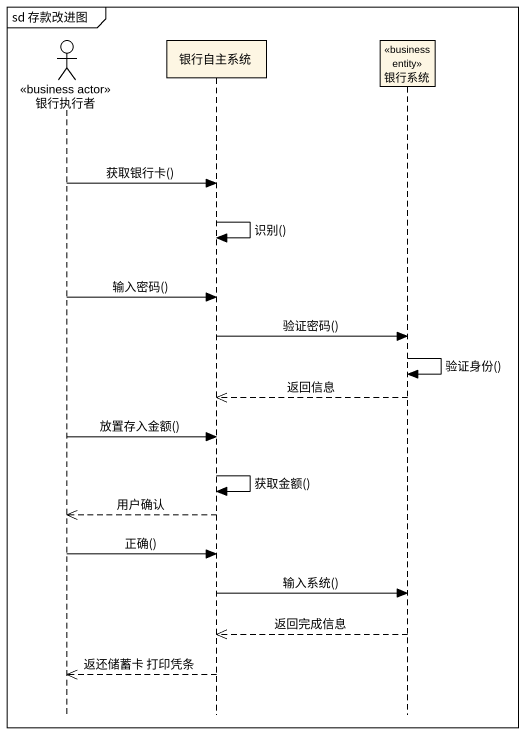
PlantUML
@startuml
mainframe sd 存款改进图
hide footbox
actor 银行执行者 <<business actor>>
participant 银行自主系统
participant 银行系统 <<business entity>>

银行执行者 -> 银行自主系统 : 获取银行卡()
银行自主系统 -> 银行自主系统 : 识别()
银行执行者 -> 银行自主系统 : 输入密码()
银行自主系统 -> 银行系统 : 验证密码()
银行系统 -> 银行系统 : 验证身份()
银行系统 -->> 银行自主系统 : 返回信息
银行执行者 -> 银行自主系统 : 放置存入金额()
银行自主系统 -> 银行自主系统 : 获取金额()
银行自主系统 -->> 银行执行者 : 用户确认
银行执行者 -> 银行自主系统 : 正确()
银行自主系统 -> 银行系统 : 输入系统()
银行系统 -->> 银行自主系统 : 返回完成信息
银行自主系统 -->> 银行执行者 : 返还储蓄卡 打印凭条
@enduml
